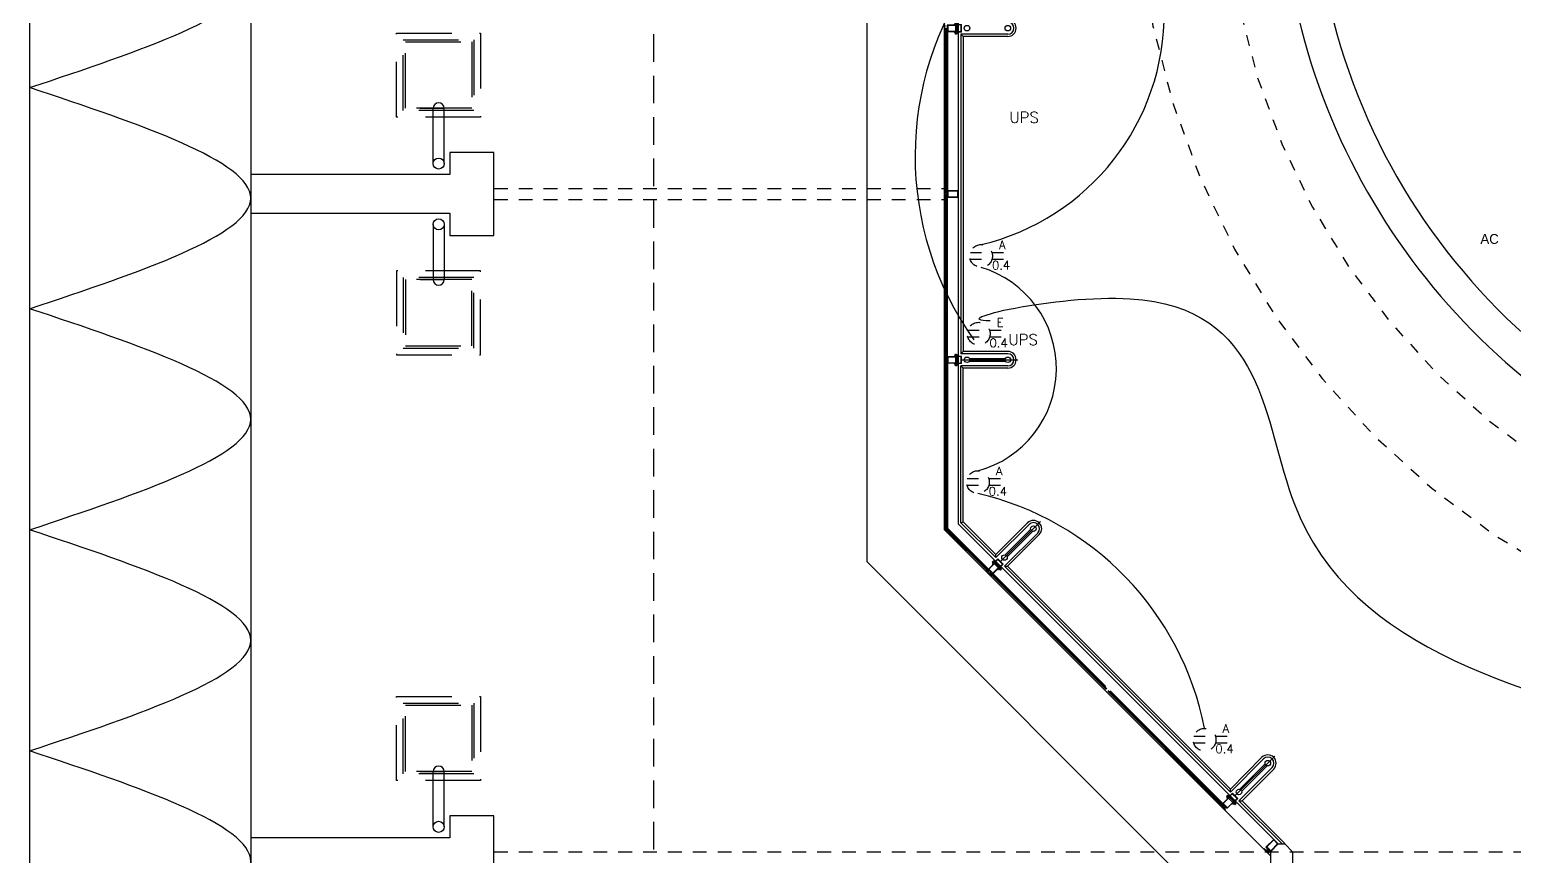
# Model space of a CAD drawing. Extents: x 622.2 to 680.8, y 643.9 to 685.6.
# Drawn here: x 622.25 to 635.68, y 654.92 to 662.4 of the extents above; entities that cross this region are included whole.
import ezdxf

# ---------------------------------------------------------------- set-up
doc = ezdxf.new("R2010")
doc.units = 0
doc.header["$LTSCALE"] = 0.5
doc.header["$MEASUREMENT"] = 0
for name, pattern in [('DASHDOTX2', [2, 1, -0.5, 0, -0.5]), ('HIDDEN', [0.375, 0.25, -0.125]), ('HIDDEN2', [0.1875, 0.125, -0.0625])]:
    doc.linetypes.add(name, pattern=pattern)
for name, color, linetype in [('ALUMBRADO', 6, 'CONTINUOUS'), ('columnas', 5, 'CONTINUOUS'), ('paredes', 1, 'CONTINUOUS'), ('pisoplanta', 1, 'CONTINUOUS'), ('PROYECCIONES', 6, 'HIDDEN'), ('talud', 5, 'CONTINUOUS'), ('texturas', 6, 'CONTINUOUS'), ('TOMAS', 4, 'HIDDEN2'), ('TUBERIA', 7, 'DASHDOTX2'), ('UNIFILAR', 1, 'CONTINUOUS'), ('ventanas', 1, 'CONTINUOUS'), ('vidrio', 6, 'CONTINUOUS')]:
    doc.layers.add(name, color=color, linetype=linetype)
doc.styles.add('romans', font='romans.shx')

# ---------------------------------------------------------------- blocks, each defined once
blk = doc.blocks.new('apoymuro-cortina')
at = {"layer": 'vidrio', "color": 1, "linetype": 'Continuous'}
for p, q in [((0, 0), (-0.099, 0)), ((0, -0.057), (0, 0)), ((-0.125, -0.001), (-0.125, -0.057)), ((-0.119, 0), (-0.124, 0)), ((-0.124, -0.057), (-0.119, -0.057)), ((-0.122, -0.01), (-0.122, -0.003)), ((-0.122, -0.032), (-0.122, -0.013)), ((-0.096, -0.032), (-0.122, -0.032)), ((-0.122, -0.035), (-0.096, -0.035)), ((-0.122, -0.044), (-0.122, -0.035)), ((-0.122, -0.054), (-0.122, -0.048)), ((-0.121, -0.003), (-0.12, -0.003)), ((-0.12, -0.01), (-0.121, -0.01)), ((-0.121, -0.013), (-0.119, -0.013)), ((-0.119, -0.045), (-0.121, -0.045)), ((-0.121, -0.047), (-0.12, -0.047)), ((-0.12, -0.055), (-0.121, -0.055)), ((-0.12, -0.003), (-0.12, -0.004)), ((-0.12, -0.009), (-0.12, -0.01)), ((-0.12, -0.047), (-0.12, -0.048)), ((-0.12, -0.054), (-0.12, -0.055)), ((-0.119, -0.004), (-0.119, -0.001)), ((-0.119, -0.012), (-0.119, -0.009)), ((-0.119, -0.048), (-0.119, -0.045)), ((-0.119, -0.057), (-0.119, -0.054)), ((-0.1, -0.001), (-0.1, -0.004)), ((-0.1, -0.009), (-0.1, -0.012)), ((-0.1, -0.045), (-0.1, -0.048)), ((-0.1, -0.054), (-0.1, -0.057)), ((-0.099, -0.013), (-0.097, -0.013)), ((-0.097, -0.045), (-0.099, -0.045)), ((-0.099, -0.057), (-0.094, -0.057)), ((-0.098, -0.003), (-0.097, -0.003)), ((-0.098, -0.004), (-0.098, -0.003)), ((-0.098, -0.01), (-0.098, -0.009)), ((-0.097, -0.01), (-0.098, -0.01)), ((-0.098, -0.047), (-0.097, -0.047)), ((-0.098, -0.048), (-0.098, -0.047)), ((-0.098, -0.055), (-0.098, -0.054)), ((-0.097, -0.055), (-0.098, -0.055)), ((-0.096, -0.003), (-0.096, -0.01)), ((-0.096, -0.013), (-0.096, -0.032)), ((-0.096, -0.035), (-0.096, -0.044)), ((-0.096, -0.048), (-0.096, -0.054)), ((-0.094, -0.057), (0, -0.057)), ((-0.093, -0.003), (-0.093, -0.054)), ((-0.004, -0.003), (-0.093, -0.003)), ((-0.093, -0.055), (-0.004, -0.055)), ((-0.003, -0.054), (-0.003, -0.003))]:
    blk.add_line(p, q, dxfattribs=at)
at = {"layer": 'vidrio', "linetype": 'Continuous'}
for p, q in [((-0.04, 0.002), (-0.04, 0.005)), ((-0.04, 0.005), (0.031, 0.005)), ((0.027, 0.002), (-0.04, 0.002)), ((-0.032, 0.006), (-0.032, 0.008)), ((-0.032, 0.008), (-0.006, 0.008)), ((-0.006, 0.006), (-0.032, 0.006)), ((-0.009, 0.01), (-0.029, 0.01)), ((-0.029, 0.01), (-0.029, 0.008)), ((-0.029, 0.008), (-0.009, 0.008)), ((-0.028, 0.011), (-0.028, 0.02)), ((-0.026, 0.021), (-0.011, 0.021)), ((-0.011, 0.011), (-0.026, 0.011)), ((-0.024, 0.02), (-0.024, 0.011)), ((-0.015, 0.021), (-0.023, 0.021)), ((-0.014, 0.011), (-0.014, 0.02)), ((-0.009, 0.02), (-0.009, 0.011)), ((-0.009, 0.008), (-0.009, 0.01)), ((-0.006, 0.008), (-0.006, 0.006)), ((0.027, -0.059), (0.027, 0.002)), ((0.031, -0.063), (0.031, 0.005)), ((-0.105, -0.044), (-0.113, -0.044)), ((-0.04, -0.059), (0.027, -0.059)), ((-0.04, -0.063), (-0.04, -0.059)), ((0.031, -0.063), (-0.04, -0.063)), ((-0.032, -0.063), (-0.032, -0.065)), ((-0.006, -0.063), (-0.032, -0.063)), ((-0.032, -0.065), (-0.006, -0.065)), ((-0.029, -0.068), (-0.029, -0.065)), ((-0.029, -0.065), (-0.009, -0.065)), ((-0.009, -0.068), (-0.029, -0.068)), ((-0.028, -0.069), (-0.028, -0.078)), ((-0.011, -0.068), (-0.026, -0.068)), ((-0.026, -0.078), (-0.011, -0.078)), ((-0.013, -0.005), (-0.025, -0.005)), ((-0.025, -0.005), (-0.025, -0.052)), ((-0.025, -0.052), (-0.013, -0.052)), ((-0.025, -0.083), (-0.025, -0.078)), ((-0.013, -0.079), (-0.025, -0.079)), ((-0.013, -0.081), (-0.025, -0.081)), ((-0.025, -0.083), (-0.024, -0.084)), ((-0.013, -0.083), (-0.025, -0.083)), ((-0.024, -0.078), (-0.024, -0.069)), ((-0.014, -0.084), (-0.024, -0.084)), ((-0.015, -0.078), (-0.023, -0.078)), ((-0.015, -0.08), (-0.023, -0.08)), ((-0.015, -0.082), (-0.023, -0.082)), ((-0.019, -0.084), (-0.019, -0.084)), ((-0.014, -0.069), (-0.014, -0.078)), ((-0.013, -0.083), (-0.014, -0.084)), ((-0.013, -0.052), (-0.013, -0.005)), ((-0.013, -0.083), (-0.013, -0.078)), ((-0.009, -0.065), (-0.009, -0.068)), ((-0.009, -0.078), (-0.009, -0.069)), ((-0.006, -0.065), (-0.006, -0.063))]:
    blk.add_line(p, q, dxfattribs=at)
at = {"layer": 'vidrio', "color": 1, "linetype": 'Continuous', "extrusion": (0, 0, -1)}
for centre, major_axis, start_param, end_param in [((-0.099, -0.001), (0.000451, -0.000451), 2.356194, 3.926991), ((-0.124, -0.001), (0.000451, -0.000451), 2.356194, 3.926991), ((-0.124, -0.057), (0.000451, 0.000451), 2.356194, 3.926991), ((-0.121, -0.003), (0.000451, -0.000451), 2.356194, 3.926991), ((-0.121, -0.01), (0.000451, 0.000451), 2.356194, 3.926991), ((-0.121, -0.013), (0.000451, -0.000451), 2.356194, 3.926991), ((-0.121, -0.044), (0.000451, 0.000451), 2.356194, 3.926991), ((-0.121, -0.048), (0.000451, -0.000451), 2.356194, 3.926991), ((-0.121, -0.054), (0.000451, 0.000451), 2.356194, 3.926991), ((-0.119, -0.004), (0.000451, 0.000451), 2.356194, 3.926991), ((-0.119, -0.009), (0.000451, -0.000451), 2.356194, 3.926991), ((-0.119, -0.048), (0.000451, 0.000451), 2.356194, 3.926991), ((-0.119, -0.054), (0.000451, -0.000451), 2.356194, 3.926991), ((-0.119, -0.001), (0.000451, -0.000451), 3.926991, 5.497787), ((-0.119, -0.004), (0.000451, -0.000451), -0.785398, 0.785398), ((-0.119, -0.009), (0.000451, -0.000451), 3.926991, 5.497787), ((-0.119, -0.012), (0.000451, -0.000451), -0.785398, 0.785398), ((-0.119, -0.045), (0.000451, -0.000451), 3.926991, 5.497787), ((-0.119, -0.048), (0.000451, -0.000451), -0.785398, 0.785398), ((-0.119, -0.054), (0.000451, -0.000451), 3.926991, 5.497787), ((-0.119, -0.057), (0.000451, -0.000451), -0.785398, 0.785398), ((-0.099, -0.004), (0.000451, 0.000451), 2.356194, 3.926991), ((-0.099, -0.009), (0.000451, -0.000451), 2.356194, 3.926991), ((-0.099, -0.012), (0.000451, 0.000451), 2.356194, 3.926991), ((-0.099, -0.045), (0.000451, -0.000451), 2.356194, 3.926991), ((-0.099, -0.048), (0.000451, 0.000451), 2.356194, 3.926991), ((-0.099, -0.054), (0.000451, -0.000451), 2.356194, 3.926991), ((-0.099, -0.057), (0.000451, 0.000451), 2.356194, 3.926991), ((-0.099, -0.004), (0.000451, -0.000451), -0.785398, 0.785398), ((-0.099, -0.009), (0.000451, -0.000451), 3.926991, 5.497787), ((-0.099, -0.048), (0.000451, -0.000451), -0.785398, 0.785398), ((-0.099, -0.054), (0.000451, -0.000451), 3.926991, 5.497787), ((-0.097, -0.003), (0.000451, 0.000451), 5.497787, 7.068583), ((-0.097, -0.01), (0.000451, -0.000451), -0.785398, 0.785398), ((-0.097, -0.013), (0.000451, -0.000451), 3.926991, 5.497787), ((-0.097, -0.044), (0.000451, -0.000451), -0.785398, 0.785398), ((-0.097, -0.048), (0.000451, 0.000451), 5.497787, 7.068583), ((-0.093, -0.003), (0.000361, 0.000361), 3.926991, 5.497787), ((-0.093, -0.054), (0.000361, 0.000361), 2.356194, 3.926991)]:
    blk.add_ellipse(centre, major_axis=major_axis, ratio=1, start_param=start_param, end_param=end_param, dxfattribs=at)
at = {"layer": 'vidrio', "linetype": 'Continuous', "extrusion": (0, 0, -1)}
for centre, major_axis, start_param, end_param in [((-0.026, 0.016), (0.00325, -0.00325), 3.399063, 4.454918), ((-0.026, 0.015), (0.00325, -0.00325), 0.257471, 1.313326), ((-0.019, 0), (0.0144, -0.0144), 3.678281, 4.175701), ((-0.019, 0.031), (0.0144, 0.0144), 2.107484, 2.604904), ((-0.011, 0.016), (0.00325, -0.00325), 3.399063, 4.454918), ((-0.011, 0.015), (0.00325, -0.00325), 0.257471, 1.313326), ((-0.026, -0.073), (0.00325, 0.00325), 4.96986, 6.025715), ((-0.026, -0.074), (0.00325, 0.00325), 1.828267, 2.884122), ((-0.019, -0.088), (0.0144, 0.0144), 5.249077, 5.746497), ((-0.019, -0.058), (0.0144, -0.0144), 0.536688, 1.034108), ((-0.011, -0.073), (0.00325, 0.00325), 4.96986, 6.025715), ((-0.011, -0.074), (0.00325, 0.00325), 1.828267, 2.884122)]:
    blk.add_ellipse(centre, major_axis=major_axis, ratio=1, start_param=start_param, end_param=end_param, dxfattribs=at)
at = {"layer": 'vidrio', "color": 5, "linetype": 'Continuous', "extrusion": (0, 0, -1)}
for centre, major_axis, start_param, end_param in [((-0.004, -0.003), (0.000361, -0.000361), 3.926991, 5.497787), ((-0.004, -0.054), (0.000361, 0.000361), 0.785398, 2.356194)]:
    blk.add_ellipse(centre, major_axis=major_axis, ratio=1, start_param=start_param, end_param=end_param, dxfattribs=at)

msp = doc.modelspace()

# ---------------------------------------------------------------- linework, layer by layer
at = {"layer": 'columnas'}
for points in [[(624.245, 661.091), (624.245, 660.741), (626.045, 660.741), (626.045, 660.541), (626.445, 660.541), (626.445, 661.291), (626.045, 661.291), (626.045, 661.091), (624.245, 661.091)], [(624.245, 655.091), (624.245, 654.741), (626.045, 654.741), (626.045, 654.541), (626.445, 654.541), (626.445, 655.291), (626.045, 655.291), (626.045, 655.091), (624.245, 655.091)]]:
    msp.add_lwpolyline(points, dxfattribs=at)
at = {"layer": 'paredes', "color": 6}
msp.add_line((630.52, 666.736), (630.52, 657.88), dxfattribs=at)
at = {"layer": 'paredes'}
for p, q in [((633.47, 654.966), (633.541, 655.036)), ((633.47, 654.966), (633.47, 652.316)), ((633.541, 655.036), (633.6, 655.036)), ((633.67, 654.966), (633.6, 655.036)), ((633.67, 654.966), (633.67, 652.316))]:
    msp.add_line(p, q, dxfattribs=at)
at = {"layer": 'paredes', "ltscale": 0.75}
for radius, start, end in [(5.75, 184.9885, 259.9846), (6.05, 190.4757, 254.665)]:
    msp.add_arc((639.606, 663.926), radius, start, end, dxfattribs=at)
at = {"layer": 'pisoplanta', "color": 6}
for p, q in [((631.095, 662.361), (630.67, 662.361)), ((630.67, 662.361), (630.69, 662.341)), ((630.67, 662.361), (630.67, 659.471)), ((631.095, 662.341), (630.69, 662.341)), ((630.69, 662.341), (630.69, 659.491)), ((630.67, 659.471), (630.69, 659.491)), ((631.095, 659.471), (630.67, 659.471)), ((631.095, 659.491), (630.69, 659.491)), ((631.095, 659.361), (630.67, 659.361)), ((630.67, 659.361), (630.69, 659.341)), ((630.67, 657.942), (630.67, 659.361)), ((631.095, 659.341), (630.69, 659.341)), ((630.69, 657.951), (630.69, 659.341)), ((630.67, 657.942), (630.69, 657.951)), ((630.67, 657.942), (630.986, 657.626)), ((630.986, 657.655), (630.69, 657.951)), ((631.273, 657.941), (630.986, 657.655)), ((631.287, 657.927), (630.986, 657.626)), ((631.365, 657.849), (631.064, 657.549)), ((631.379, 657.835), (631.092, 657.549)), ((630.986, 657.626), (630.986, 657.655)), ((631.064, 657.549), (631.092, 657.549)), ((633.108, 655.505), (631.064, 657.549)), ((633.108, 655.533), (631.092, 657.549)), ((633.394, 655.82), (633.108, 655.533)), ((633.408, 655.806), (633.108, 655.505)), ((633.486, 655.728), (633.185, 655.427)), ((633.5, 655.714), (633.214, 655.427)), ((633.108, 655.505), (633.108, 655.533)), ((633.185, 655.427), (633.214, 655.427)), ((633.185, 655.427), (633.576, 655.036)), ((633.214, 655.427), (633.6, 655.041)), ((633.6, 655.036), (633.6, 655.041))]:
    msp.add_line(p, q, dxfattribs=at)
for centre, radius, start, end in [((631.095, 662.416), 0.075, 270, 90), ((631.095, 662.416), 0.055, 270, 90), ((631.095, 659.416), 0.075, 270, 90), ((631.095, 659.416), 0.055, 270, 90), ((631.326, 657.888), 0.075, 315, 135), ((631.326, 657.888), 0.055, 315, 135), ((633.447, 655.767), 0.075, 315, 135), ((633.447, 655.767), 0.055, 315, 135)]:
    msp.add_arc(centre, radius, start, end, dxfattribs=at)
at = {"layer": 'PROYECCIONES', "color": 1, "ltscale": 2}
msp.add_line((627.888, 674.736), (627.888, 653.116), dxfattribs=at)
at = {"layer": 'PROYECCIONES'}
for p, q in [((626.445, 660.966), (630.52, 660.966)), ((626.445, 660.866), (630.52, 660.866)), ((626.445, 654.966), (639.432, 654.966))]:
    msp.add_line(p, q, dxfattribs=at)
at = {"layer": 'PROYECCIONES', "color": 6}
for p, q in [((630.532, 660.922), (630.54, 660.922)), ((630.549, 660.89), (630.549, 660.889))]:
    msp.add_line(p, q, dxfattribs=at)
at = {"layer": 'PROYECCIONES', "ltscale": 0.8}
for radius, start in [(7.35, 270.3718), (6.55, 270.4172)]:
    msp.add_arc((639.606, 663.926), radius, start, 270, dxfattribs=at)
at = {"layer": 'talud'}
for p, q in [((622.245, 677.011), (622.245, 649.878)), ((624.245, 675.011), (624.245, 651.878))]:
    msp.add_line(p, q, dxfattribs=at)
at = {"layer": 'texturas', "color": 1}
for p, q in [((629.82, 669.778), (629.82, 657.59)), ((629.82, 657.59), (632.77, 654.64))]:
    msp.add_line(p, q, dxfattribs=at)
at = {"layer": 'texturas'}
for points in [[(622.245, 661.878), (624.245, 662.878), (622.245, 663.878)], [(622.245, 659.878), (624.245, 660.878), (622.245, 661.878)], [(622.245, 657.878), (624.245, 658.878), (622.245, 659.878)], [(622.245, 655.878), (624.245, 656.878), (622.245, 657.878)], [(622.245, 653.878), (624.245, 654.878), (622.245, 655.878)]]:
    msp.add_spline(points, degree=3, dxfattribs=at)
at = {"layer": 'TOMAS', "color": 4}
for p, q in [((630.757, 660.387), (631.076, 660.387)), ((630.757, 660.327), (631.076, 660.327)), ((630.728, 658.342), (631.047, 658.342)), ((630.728, 658.281), (631.047, 658.281)), ((632.779, 656.012), (633.098, 656.012)), ((632.779, 655.951), (633.098, 655.951))]:
    msp.add_line(p, q, dxfattribs=at)
at = {"layer": 'TOMAS', "color": 5}
for p, q in [((630.735, 659.684), (631.054, 659.684)), ((630.735, 659.624), (631.054, 659.624))]:
    msp.add_line(p, q, dxfattribs=at)
at = {"layer": 'TOMAS', "color": 4}
for centre in [(630.853, 660.355), (630.824, 658.309), (632.875, 655.979)]:
    msp.add_circle(centre, 0.103, dxfattribs=at)
at = {"layer": 'TOMAS', "color": 5}
msp.add_circle((630.831, 659.652), 0.103, dxfattribs=at)
at = {"layer": 'TOMAS', "linetype": 'Continuous'}
for centre, radius, start, end in [((630.354, 662.556), 2.157, 283.3702, 77.5729), ((630.578, 659.336), 0.956, 284.8774, 73.3167), ((630.205, 655.557), 2.721, 11.1371, 76.8637)]:
    msp.add_arc(centre, radius, start, end, dxfattribs=at)
at = {"layer": 'TOMAS', "color": 5, "linetype": 'Continuous'}
msp.add_arc((633.125, 661.259), 2.869, 144.2847, 215.4457, dxfattribs=at)
at = {"layer": 'TOMAS', "color": 5, "linetype": 'Continuous', "start_tangent": (-0.999999, 0.001432), "end_tangent": (0, 1)}
msp.add_spline([(630.936, 659.769), (632.201, 659.968), (633.688, 658.109), (637.432, 655.953), (643.877, 656.35), (647.274, 660.092), (648.353, 659.764)], degree=3, dxfattribs=at)
at = {"layer": 'TUBERIA', "color": 1}
for p, q in [((625.778, 661.691), (625.995, 661.691)), ((625.895, 661.191), (625.895, 661.691)), ((625.995, 661.191), (625.995, 661.691)), ((625.895, 660.641), (625.895, 660.141)), ((625.995, 660.641), (625.995, 660.141)), ((625.778, 660.141), (625.995, 660.141)), ((625.778, 655.691), (625.995, 655.691)), ((625.895, 655.191), (625.895, 655.691)), ((625.995, 655.191), (625.995, 655.691))]:
    msp.add_line(p, q, dxfattribs=at)
for points in [[(626.325, 661.611), (625.565, 661.611), (625.565, 662.371), (626.325, 662.371)], [(626.265, 661.671), (625.625, 661.671), (625.625, 662.311), (626.265, 662.311)], [(626.245, 661.691), (625.645, 661.691), (625.645, 662.291), (626.245, 662.291)], [(626.325, 660.221), (625.565, 660.221), (625.565, 659.461), (626.325, 659.461)], [(626.265, 660.161), (625.625, 660.161), (625.625, 659.521), (626.265, 659.521)], [(626.245, 660.141), (625.645, 660.141), (625.645, 659.541), (626.245, 659.541)], [(626.325, 655.611), (625.565, 655.611), (625.565, 656.371), (626.325, 656.371)], [(626.265, 655.671), (625.625, 655.671), (625.625, 656.311), (626.265, 656.311)], [(626.245, 655.691), (625.645, 655.691), (625.645, 656.291), (626.245, 656.291)]]:
    msp.add_lwpolyline(points, close=True, dxfattribs=at)
at = {"layer": 'TUBERIA', "color": 1, "linetype": 'Continuous'}
for centre in [(625.945, 661.191), (625.945, 660.641), (625.945, 655.191)]:
    msp.add_circle(centre, 0.05, dxfattribs=at)
for centre, start, end in [((625.945, 661.691), 0, 180), ((625.945, 660.141), 180, 0), ((625.945, 655.691), 0, 180)]:
    msp.add_arc(centre, 0.05, start, end, dxfattribs=at)
at = {"layer": 'ventanas'}
for p in [(630.645, 666.736), (633.541, 655.036)]:
    msp.add_line(p, (630.645, 657.932), dxfattribs=at)
at = {"layer": 'vidrio', "linetype": 'Continuous'}
for p, q in [((630.532, 662.401), (630.532, 660.922)), ((630.536, 662.401), (630.536, 660.922)), ((630.54, 662.401), (630.54, 660.922)), ((630.549, 662.387), (630.549, 660.944)), ((630.532, 659.422), (630.532, 660.901)), ((630.54, 660.901), (630.532, 660.901)), ((630.536, 659.422), (630.536, 660.901)), ((630.54, 659.422), (630.54, 660.901)), ((630.549, 659.444), (630.549, 660.887)), ((630.532, 659.401), (630.532, 657.885)), ((630.536, 659.401), (630.536, 657.887)), ((630.54, 659.401), (630.54, 657.888)), ((630.549, 659.387), (630.549, 657.892)), ((630.536, 657.887), (630.926, 657.497)), ((630.54, 657.888), (630.929, 657.5)), ((630.549, 657.892), (630.919, 657.523)), ((630.532, 657.885), (630.923, 657.494)), ((630.943, 657.485), (631.989, 656.439)), ((630.938, 657.479), (631.983, 656.434)), ((630.941, 657.482), (631.986, 656.436)), ((630.96, 657.482), (631.98, 656.462)), ((631.998, 656.419), (633.044, 655.373)), ((632.001, 656.422), (633.047, 655.376)), ((632.004, 656.424), (633.05, 655.379)), ((632.02, 656.421), (633.04, 655.401)), ((633.457, 654.972), (633.451, 654.966))]:
    msp.add_line(p, q, dxfattribs=at)
at = {"layer": 'vidrio', "color": 1, "linetype": 'Continuous'}
for p, q in [((630.52, 660.944), (630.52, 660.888)), ((630.526, 660.944), (630.521, 660.944)), ((630.521, 660.887), (630.526, 660.887)), ((630.523, 660.935), (630.523, 660.941)), ((630.523, 660.912), (630.523, 660.931)), ((630.549, 660.912), (630.523, 660.912)), ((630.523, 660.91), (630.549, 660.91)), ((630.523, 660.9), (630.523, 660.91)), ((630.523, 660.89), (630.523, 660.897)), ((630.524, 660.942), (630.525, 660.942)), ((630.525, 660.934), (630.524, 660.934)), ((630.524, 660.932), (630.526, 660.932)), ((630.526, 660.9), (630.524, 660.9)), ((630.524, 660.897), (630.525, 660.897)), ((630.525, 660.889), (630.524, 660.889)), ((630.525, 660.942), (630.525, 660.941)), ((630.525, 660.935), (630.525, 660.934)), ((630.525, 660.897), (630.525, 660.896)), ((630.525, 660.891), (630.525, 660.889)), ((630.527, 660.941), (630.527, 660.944)), ((630.527, 660.932), (630.527, 660.935)), ((630.527, 660.896), (630.527, 660.899)), ((630.527, 660.888), (630.527, 660.891)), ((630.546, 660.944), (630.546, 660.941)), ((630.645, 660.944), (630.546, 660.944)), ((630.546, 660.935), (630.546, 660.932)), ((630.546, 660.932), (630.548, 660.932)), ((630.548, 660.9), (630.546, 660.9)), ((630.546, 660.899), (630.546, 660.896)), ((630.546, 660.891), (630.546, 660.888)), ((630.546, 660.887), (630.551, 660.887)), ((630.547, 660.942), (630.548, 660.942)), ((630.547, 660.941), (630.547, 660.942)), ((630.547, 660.934), (630.547, 660.935)), ((630.548, 660.934), (630.547, 660.934)), ((630.547, 660.897), (630.548, 660.897)), ((630.547, 660.896), (630.547, 660.897)), ((630.547, 660.889), (630.547, 660.891)), ((630.548, 660.889), (630.547, 660.889)), ((630.549, 660.941), (630.549, 660.935)), ((630.549, 660.931), (630.549, 660.912)), ((630.549, 660.91), (630.549, 660.9)), ((630.549, 660.897), (630.549, 660.89)), ((630.551, 660.887), (630.645, 660.887)), ((630.552, 660.941), (630.552, 660.89)), ((630.642, 660.942), (630.553, 660.942)), ((630.553, 660.89), (630.642, 660.89)), ((630.642, 660.89), (630.642, 660.941)), ((630.645, 660.887), (630.645, 660.944)), ((633.5, 655.077), (633.43, 655.007)), ((633.5, 655.072), (633.437, 655.009)), ((633.541, 655.036), (633.5, 655.077)), ((633.536, 655.037), (633.501, 655.072)), ((633.416, 654.993), (633.412, 654.989)), ((633.412, 654.988), (633.452, 654.948)), ((633.416, 654.989), (633.417, 654.99)), ((633.421, 654.984), (633.416, 654.988)), ((633.419, 654.99), (633.417, 654.993)), ((633.417, 654.99), (633.418, 654.989)), ((633.422, 654.986), (633.423, 654.985)), ((633.423, 654.985), (633.422, 654.984)), ((633.425, 654.984), (633.423, 654.987)), ((633.424, 654.982), (633.425, 654.984)), ((633.437, 654.968), (633.424, 654.981)), ((633.43, 655.006), (633.433, 655.004)), ((633.433, 655.006), (633.434, 655.007)), ((633.434, 655.005), (633.433, 655.006)), ((633.435, 655.007), (633.439, 655.002)), ((633.436, 655), (633.439, 654.998)), ((633.437, 655.009), (633.473, 654.973)), ((633.438, 655), (633.437, 655.001)), ((633.455, 654.986), (633.437, 654.968)), ((633.439, 655.001), (633.438, 655)), ((633.439, 654.998), (633.441, 654.999)), ((633.439, 654.966), (633.457, 654.984)), ((633.445, 654.96), (633.439, 654.966)), ((633.442, 654.999), (633.455, 654.986)), ((633.448, 654.961), (633.446, 654.96)), ((633.451, 654.959), (633.448, 654.961)), ((633.448, 654.958), (633.449, 654.959)), ((633.452, 654.952), (633.448, 654.957)), ((633.449, 654.959), (633.45, 654.958)), ((633.453, 654.954), (633.454, 654.953)), ((633.454, 654.953), (633.453, 654.952)), ((633.453, 654.948), (633.457, 654.952)), ((633.457, 654.953), (633.454, 654.955)), ((633.457, 654.984), (633.463, 654.978)), ((633.463, 654.977), (633.462, 654.975)), ((633.462, 654.975), (633.464, 654.972)), ((633.464, 654.974), (633.465, 654.975)), ((633.465, 654.973), (633.464, 654.974)), ((633.466, 654.975), (633.471, 654.971)), ((633.468, 654.969), (633.47, 654.966)), ((633.47, 654.969), (633.469, 654.97)), ((633.471, 654.97), (633.47, 654.969)), ((633.471, 654.966), (633.475, 654.97)), ((633.473, 654.973), (633.536, 655.036)), ((633.475, 654.97), (633.541, 655.036))]:
    msp.add_line(p, q, dxfattribs=at)
at = {"layer": 'vidrio'}
msp.add_line((630.532, 659.422), (630.54, 659.422), dxfattribs=at)
at = {"layer": 'vidrio', "color": 6}
for p, q in [((630.676, 659.416), (631.186, 659.416)), ((631.029, 657.592), (631.39, 657.953)), ((630.52, 657.88), (633.47, 654.93)), ((633.15, 655.47), (633.511, 655.831)), ((633.044, 655.373), (633.05, 655.379)), ((633.436, 654.981), (633.442, 654.987))]:
    msp.add_line(p, q, dxfattribs=at)
at = {"layer": 'vidrio', "color": 1}
for p, q in [((630.748, 659.428), (631.074, 659.428)), ((630.748, 659.403), (631.074, 659.403)), ((631.071, 657.651), (631.301, 657.882)), ((631.089, 657.633), (631.319, 657.864)), ((633.192, 655.53), (633.423, 655.76)), ((633.21, 655.512), (633.44, 655.743))]:
    msp.add_line(p, q, dxfattribs=at)
at = {"layer": 'vidrio', "color": 5}
for centre in [(630.726, 662.416), (631.095, 662.416), (630.726, 659.416), (631.095, 659.416), (631.326, 657.888), (631.065, 657.627), (633.447, 655.767), (633.186, 655.506)]:
    msp.add_circle(centre, 0.025, dxfattribs=at)
at = {"layer": 'vidrio', "color": 1, "linetype": 'Continuous', "extrusion": (0, 0, -1)}
for centre, major_axis, start_param, end_param in [((630.521, 660.944), (0.000451, -0.000451), 2.356194, 3.926991), ((630.521, 660.888), (0.000451, 0.000451), 2.356194, 3.926991), ((630.524, 660.941), (0.000451, -0.000451), 2.356194, 3.926991), ((630.524, 660.935), (0.000451, 0.000451), 2.356194, 3.926991), ((630.524, 660.931), (0.000451, -0.000451), 2.356194, 3.926991), ((630.524, 660.9), (0.000451, 0.000451), 2.356194, 3.926991), ((630.524, 660.897), (0.000451, -0.000451), 2.356194, 3.926991), ((630.524, 660.89), (0.000451, 0.000451), 2.356194, 3.926991), ((630.526, 660.941), (0.000451, 0.000451), 2.356194, 3.926991), ((630.526, 660.935), (0.000451, -0.000451), 2.356194, 3.926991), ((630.526, 660.896), (0.000451, 0.000451), 2.356194, 3.926991), ((630.526, 660.891), (0.000451, -0.000451), 2.356194, 3.926991), ((630.526, 660.944), (0.000451, -0.000451), 3.926991, 5.497787), ((630.526, 660.941), (0.000451, -0.000451), -0.785398, 0.785398), ((630.526, 660.935), (0.000451, -0.000451), 3.926991, 5.497787), ((630.526, 660.932), (0.000451, -0.000451), -0.785398, 0.785398), ((630.526, 660.899), (0.000451, -0.000451), 3.926991, 5.497787), ((630.526, 660.896), (0.000451, -0.000451), -0.785398, 0.785398), ((630.526, 660.891), (0.000451, -0.000451), 3.926991, 5.497787), ((630.526, 660.888), (0.000451, -0.000451), -0.785398, 0.785398), ((630.546, 660.944), (0.000451, -0.000451), 2.356194, 3.926991), ((630.546, 660.941), (0.000451, -0.000451), -0.785398, 0.785398), ((630.546, 660.941), (0.000451, 0.000451), 2.356194, 3.926991), ((630.546, 660.935), (0.000451, -0.000451), 2.356194, 3.926991), ((630.546, 660.935), (0.000451, -0.000451), 3.926991, 5.497787), ((630.546, 660.932), (0.000451, 0.000451), 2.356194, 3.926991), ((630.546, 660.899), (0.000451, -0.000451), 2.356194, 3.926991), ((630.546, 660.896), (0.000451, -0.000451), -0.785398, 0.785398), ((630.546, 660.896), (0.000451, 0.000451), 2.356194, 3.926991), ((630.546, 660.891), (0.000451, -0.000451), 2.356194, 3.926991), ((630.546, 660.891), (0.000451, -0.000451), 3.926991, 5.497787), ((630.546, 660.888), (0.000451, 0.000451), 2.356194, 3.926991), ((630.548, 660.941), (0.000451, 0.000451), 5.497787, 7.068583), ((630.548, 660.935), (0.000451, -0.000451), -0.785398, 0.785398), ((630.548, 660.931), (0.000451, -0.000451), 3.926991, 5.497787), ((630.548, 660.9), (0.000451, -0.000451), -0.785398, 0.785398), ((630.548, 660.897), (0.000451, 0.000451), 5.497787, 7.068583), ((630.553, 660.941), (0.000361, 0.000361), 3.926991, 5.497787), ((630.553, 660.89), (0.000361, 0.000361), 2.356194, 3.926991), ((633.413, 654.989), (0.000638, 0), 2.356194, 3.926991), ((633.416, 654.992), (0.000638, 0), 3.926991, 5.497787), ((633.417, 654.989), (0.000638, 0), 2.356194, 3.926991), ((633.419, 654.99), (0, 0.000638), 2.356194, 3.926991), ((633.419, 654.99), (0.000638, 0), -0.785398, 0.785398), ((633.421, 654.984), (0, 0.000638), 2.356194, 3.926991), ((633.422, 654.986), (0.000638, 0), 2.356194, 3.926991), ((633.422, 654.986), (0.000638, 0), 3.926991, 5.497787), ((633.424, 654.982), (0.000638, 0), 2.356194, 3.926991), ((633.425, 654.984), (0.000638, 0), -0.785398, 0.785398), ((633.431, 655.007), (0.000638, 0), 2.356194, 3.926991), ((633.433, 655.004), (0, 0.000638), 2.356194, 3.926991), ((633.434, 655.006), (0, 0.000638), 5.497787, 7.068583), ((633.433, 655.004), (0.000638, 0), -0.785398, 0.785398), ((633.437, 655.001), (0.000638, 0), 2.356194, 3.926991), ((633.437, 655.001), (0.000638, 0), 3.926991, 5.497787), ((633.437, 655.009), (0, 0.00051), 3.926991, 5.497787), ((633.439, 655.002), (0.000638, 0), -0.785398, 0.785398), ((633.439, 654.998), (0, 0.000638), 2.356194, 3.926991), ((633.441, 654.999), (0.000638, 0), 3.926991, 5.497787), ((633.446, 654.96), (0, 0.000638), 2.356194, 3.926991), ((633.448, 654.961), (0.000638, 0), 3.926991, 5.497787), ((633.448, 654.957), (0.000638, 0), 2.356194, 3.926991), ((633.45, 654.958), (0, 0.000638), 2.356194, 3.926991), ((633.45, 654.958), (0.000638, 0), -0.785398, 0.785398), ((633.453, 654.953), (0, 0.000638), 2.356194, 3.926991), ((633.453, 654.949), (0, 0.000638), 2.356194, 3.926991), ((633.454, 654.955), (0.000638, 0), 2.356194, 3.926991), ((633.454, 654.955), (0.000638, 0), 3.926991, 5.497787), ((633.456, 654.952), (0.000638, 0), -0.785398, 0.785398), ((633.462, 654.975), (0.000638, 0), 2.356194, 3.926991), ((633.463, 654.977), (0.000638, 0), -0.785398, 0.785398), ((633.465, 654.973), (0, 0.000638), 2.356194, 3.926991), ((633.466, 654.975), (0, 0.000638), 5.497787, 7.068583), ((633.465, 654.973), (0.000638, 0), -0.785398, 0.785398), ((633.468, 654.969), (0.000638, 0), 2.356194, 3.926991), ((633.468, 654.969), (0.000638, 0), 3.926991, 5.497787), ((633.471, 654.967), (0, 0.000638), 2.356194, 3.926991), ((633.473, 654.973), (0, 0.00051), 2.356194, 3.926991)]:
    msp.add_ellipse(centre, major_axis=major_axis, ratio=1, start_param=start_param, end_param=end_param, dxfattribs=at)
at = {"layer": 'vidrio', "color": 5, "linetype": 'Continuous', "extrusion": (0, 0, -1)}
msp.add_ellipse((633.536, 655.036), major_axis=(0, 0.00051), ratio=1, start_param=0.785398, end_param=2.356194, dxfattribs=at)

# ---------------------------------------------------------------- block references
at = {"layer": 'paredes', "color": 6}
for p in [(630.645, 662.444), (630.645, 659.444)]:
    msp.add_blockref('apoymuro-cortina', p, dxfattribs=at)
at = {"layer": 'paredes', "color": 6, "rotation": 45.0000000000046}
for p in [(630.987, 657.59), (633.108, 655.469)]:
    msp.add_blockref('apoymuro-cortina', p, dxfattribs=at)

# ---------------------------------------------------------------- texts
at = {"layer": 'ALUMBRADO', "color": 3, "style": 'romans'}
for p in [(631.109, 661.559), (631.1, 659.549)]:
    msp.add_text('UPS', height=0.0987, dxfattribs=at).set_placement(p)
at = {"layer": 'TOMAS', "color": 3, "style": 'romans'}
for s, p in [('A', (631.015, 660.418)), ('0.4', (630.951, 660.233)), ('E', (630.993, 659.715)), ('0.4', (630.929, 659.53)), ('A', (630.986, 658.372)), ('0.4', (630.922, 658.188)), ('A', (633.037, 656.042)), ('0.4', (632.973, 655.858))]:
    msp.add_text(s, height=0.077, dxfattribs=at).set_placement(p)
at = {"layer": 'UNIFILAR', "color": 4}
msp.add_text('AC', height=0.0897, dxfattribs=at).set_placement((635.37, 660.464))

doc.saveas('drawing.dxf')
